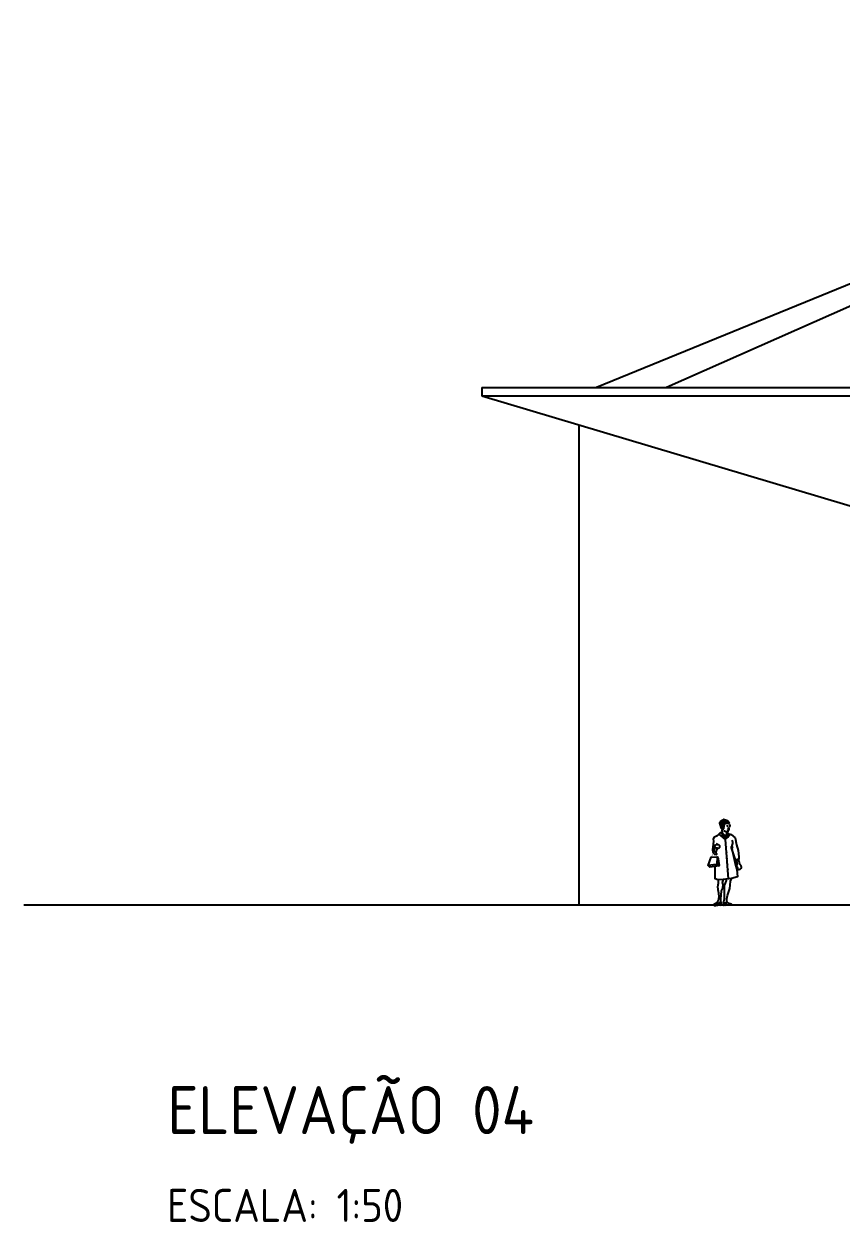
# Model space of a CAD drawing. Extents: x 115 to 1469, y 94 to 338.
# Drawn here: x 218.9 to 234.07, y 205.83 to 228.06 of the extents above; entities that cross this region are included whole.
import ezdxf

# ---------------------------------------------------------------- set-up
doc = ezdxf.new("R2010")
doc.units = 0
doc.layers.get('0').update_dxf_attribs({"linetype": 'CONTINUOUS'})
doc.layers.add('1', color=7, linetype='CONTINUOUS')
doc.styles.get("Standard").update_dxf_attribs({"font": 'ISOCP'})

# ---------------------------------------------------------------- blocks, each defined once
blk = doc.blocks.new('G2PESS10')
for points in [[(0.054, 1.345), (0.07, 1.335), (0.053, 1.291), (0.021, 1.228), (0.007, 1.273), (-0.066, 1.353), (-0.096, 1.321), (0.022, 1.222), (0.08, 0.492)], [(-0.066, 1.353), (-0.036, 1.356)], [(-0.052, 1.339), (-0.036, 1.346), (0.019, 1.287), (0.054, 1.328), (0.054, 1.359)], [(-0.009, 1.415), (-0.041, 1.394)], [(-0.038, 1.396), (-0.036, 1.346)], [(0.018, 1.501), (-0.005, 1.474), (-0.009, 1.418)], [(0.063, 1.393), (0.083, 1.396)], [(0.072, 1.426), (0.07, 1.42)], [(0.087, 1.411), (0.083, 1.396), (0.081, 1.392)], [(0.101, 1.504), (0.106, 1.473), (0.095, 1.451)], [(-0.094, 1.32), (-0.142, 1.281), (-0.188, 1.26), (-0.2, 1.231), (-0.195, 1.193), (-0.214, 1.029), (-0.209, 0.984), (-0.192, 0.974)], [(0.026, 1.229), (0.073, 1.265), (0.106, 1.322)], [(-0.295, 0.742), (-0.236, 0.891), (-0.13, 0.899), (-0.136, 0.767)], [(0.168, 1.052), (0.139, 1.079), (0.158, 1.085), (0.139, 1.079), (0.213, 0.744), (0.238, 0.668), (0.253, 0.527), (0.142, 0.499), (-0.015, 0.481), (-0.112, 0.471), (-0.165, 0.49), (-0.164, 0.724)], [(-0.13, 0.908), (-0.106, 0.864), (-0.092, 0.737)], [(-0.106, 0.478), (-0.106, 0.45), (-0.107, 0.434), (-0.108, 0.421), (-0.11, 0.408), (-0.111, 0.397), (-0.113, 0.387), (-0.114, 0.378), (-0.116, 0.369), (-0.117, 0.361), (-0.118, 0.354), (-0.118, 0.347), (-0.118, 0.34), (-0.118, 0.333), (-0.118, 0.325), (-0.117, 0.318), (-0.116, 0.31), (-0.115, 0.301), (-0.114, 0.291), (-0.112, 0.282), (-0.111, 0.272), (-0.109, 0.261), (-0.107, 0.251), (-0.105, 0.241), (-0.104, 0.232), (-0.103, 0.223), (-0.101, 0.214), (-0.1, 0.206), (-0.1, 0.198), (-0.099, 0.19), (-0.098, 0.182), (-0.098, 0.175), (-0.098, 0.168), (-0.098, 0.16), (-0.099, 0.153), (-0.099, 0.146), (-0.1, 0.139), (-0.101, 0.131), (-0.102, 0.124), (-0.103, 0.117), (-0.105, 0.11), (-0.107, 0.102), (-0.109, 0.095), (-0.112, 0.087), (-0.115, 0.079), (-0.119, 0.072), (-0.123, 0.064), (-0.127, 0.057), (-0.132, 0.049)], [(-0.059, 0.071), (-0.096, 0.039)]]:
    blk.add_lwpolyline(points)
for points in [[(-0.003, 1.386), (0.046, 1.362), (0.057, 1.358), (0.063, 1.358), (0.067, 1.359), (0.071, 1.36), (0.073, 1.362), (0.076, 1.366), (0.078, 1.372), (0.08, 1.386), (0.081, 1.388), (0.063, 1.393, 0.087351), (0.081, 1.392), (0.081, 1.388)], [(0.07, 1.335), (0.132, 1.314), (0.206, 1.25), (0.233, 1.12), (0.263, 1.016), (0.275, 0.903), (0.276, 0.856), (0.213, 0.846), (0.146, 1.049, -0.101155), (0.139, 1.079, -0.153475), (0.149, 1.109, 0.119346), (0.163, 1.147, 0.075102), (0.162, 1.176, 0.060308), (0.151, 1.211)], [(0.077, 1.411), (0.095, 1.411, 0.417271), (0.098, 1.417), (0.086, 1.452)], [(-0.127, 1.155), (-0.138, 1.126), (-0.17, 1.109), (-0.193, 0.968), (-0.169, 0.945), (-0.135, 0.951), (-0.149, 0.975), (-0.119, 1.059), (-0.151, 1.066), (-0.101, 1.062, 0.383339), (-0.08, 1.078), (-0.077, 1.092, 0.395988), (-0.092, 1.115), (-0.127, 1.124)], [(0.27, 0.855, 0.041442), (0.275, 0.814, 0.050757), (0.284, 0.783, 0.061563), (0.302, 0.751, -0.079402), (0.315, 0.726, -0.119683), (0.318, 0.699, -0.122458), (0.307, 0.675, -0.212397), (0.276, 0.657, -0.345085), (0.257, 0.67, -0.155305), (0.256, 0.684, 0.150925), (0.256, 0.698, 0.161366), (0.244, 0.714, -0.201497), (0.236, 0.728, -0.163244), (0.238, 0.742, 0.091432), (0.245, 0.765, 0.094266), (0.242, 0.805, 0.093846), (0.222, 0.847)], [(-0.096, 0.039), (-0.122, 0.036), (-0.132, 0.049), (-0.192, 0.01), (-0.181, 0, 0.182611), (-0.071, 0.03), (-0.075, 0.005), (-0.063, 0.009, 0.23869), (-0.059, 0.071), (-0.057, 0.114), (-0.053, 0.188), (-0.044, 0.269), (-0.024, 0.32), (-0.016, 0.388), (-0.027, 0.426), (-0.012, 0.479)], [(0.031, 0.486), (0.041, 0.461), (0.022, 0.413), (0.003, 0.37), (0.001, 0.309), (0.004, 0.231), (0, 0.162), (0.003, 0.112), (-0.009, 0.063), (-0.016, 0.047), (-0.01, 0.001), (0.006, 0.002), (0.008, 0.02), (0.034, 0.004), (0.14, 0.007), (0.136, 0.019, -0.114162), (0.06, 0.058), (0.051, 0.08), (0.053, 0.123), (0.063, 0.183), (0.09, 0.26), (0.107, 0.314), (0.115, 0.373), (0.12, 0.446), (0.136, 0.495)]]:
    blk.add_lwpolyline(points, format="xyb")
at = {"const_width": 0.01}
for points in [[(0.037, 1.174, 1), (0.047, 1.174, 1)], [(0.045, 1.085, 1), (0.055, 1.085, 1)], [(0.053, 0.983, 1), (0.063, 0.983, 1)], [(0.062, 0.868, 1), (0.072, 0.868, 1)], [(0.07, 0.765, 1), (0.08, 0.765, 1)], [(0.078, 0.661, 1), (0.088, 0.661, 1)]]:
    blk.add_lwpolyline(points, format="xyb", close=True, dxfattribs=at)
at = {"const_width": 0.00619}
for points in [[(-0.236, 0.884), (-0.192, 0.999)], [(-0.139, 0.883), (-0.144, 0.984)]]:
    blk.add_lwpolyline(points, dxfattribs=at)
blk.add_lwpolyline([(-0.14, 0.765), (-0.089, 0.731), (-0.263, 0.71), (-0.301, 0.746)], close=True)
for centre, radius, start, end in [((0.062, 1.45), 0.0223, 46.4568, 143.9321), ((0.105, 1.453), 0.0198, 85.6013, 122.4712), ((0.032, 0.094), 0.0509, 215.7434, 307.483)]:
    blk.add_arc(centre, radius, start, end)
for points in [[(0.018, 1.501), (-0.077, 1.573), (-0.005, 1.474), (-0.101, 1.528)], [(-0.007, 1.614), (0.08, 1.585), (-0.077, 1.573), (0.118, 1.531)], [(-0.077, 1.573), (0.118, 1.531), (0.018, 1.501), (0.102, 1.504)], [(-0.005, 1.474), (-0.101, 1.528), (-0.009, 1.415), (-0.07, 1.426)], [(-0.009, 1.415), (-0.07, 1.426), (-0.041, 1.394)], [(0.056, 1.457), (0.07, 1.456), (0.061, 1.451)], [(0.09, 1.458), (0.093, 1.45), (0.093, 1.46)]]:
    blk.add_solid(points)

msp = doc.modelspace()

# ---------------------------------------------------------------- linework, layer by layer
at = {"layer": '1', "color": 1}
for p, q in [((246.043, 228.054), (229.53, 221.309)), ((246.043, 228.054), (229.53, 221.309)), ((246.043, 228.057), (230.828, 221.309)), ((246.043, 228.057), (230.828, 221.309)), ((227.401, 221.159), (243.653, 216.302)), ((227.401, 221.159), (243.653, 216.302)), ((229.201, 220.621), (229.201, 211.709)), ((229.201, 220.621), (229.201, 211.709))]:
    msp.add_line(p, q, dxfattribs=at)
at = {"layer": '1', "color": 6}
for p, q in [((227.401, 221.309), (241.826, 221.309)), ((227.401, 221.309), (241.826, 221.309)), ((227.401, 221.309), (227.401, 221.159)), ((227.401, 221.309), (227.401, 221.159)), ((227.401, 221.159), (241.826, 221.159)), ((227.401, 221.159), (241.826, 221.159)), ((218.903, 211.709), (283.981, 211.709)), ((218.903, 211.709), (283.981, 211.709))]:
    msp.add_line(p, q, dxfattribs=at)

# ---------------------------------------------------------------- block references
at = {"layer": '1', "color": 21}
msp.add_blockref('G2PESS10', (231.895, 211.702), dxfattribs=at)
msp.add_blockref('G2PESS10', (231.895, 211.702), dxfattribs=at)

# ---------------------------------------------------------------- texts
at = {"color": 6, "insert": (221.567, 208.348), "char_height": 0.89019, "width": 25.1392, "attachment_point": 1}
msp.add_mtext('ELEVAÇÃO 04', dxfattribs=at)
msp.add_mtext('ELEVAÇÃO 04', dxfattribs=at)
at = {"color": 3, "insert": (221.558, 206.441), "char_height": 0.6139, "width": 17.33682, "attachment_point": 1}
msp.add_mtext('ESCALA: 1:50', dxfattribs=at)

doc.saveas('drawing.dxf')
